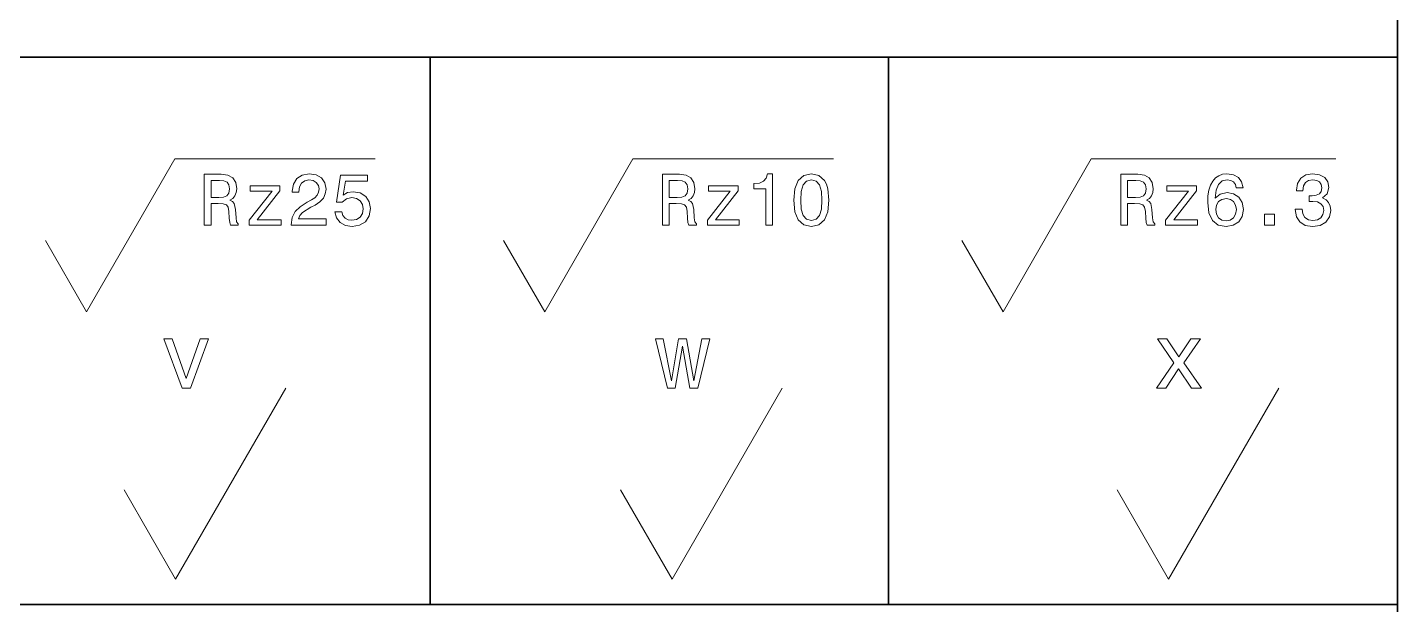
# Model space of a CAD drawing. Extents: x 5 to 413, y 5 to 291.
# Drawn here: x 375.46 to 413.37, y 180.5 to 196.46 of the extents above; entities that cross this region are included whole.
import ezdxf

# ---------------------------------------------------------------- set-up
doc = ezdxf.new("R2010")
doc.units = 0

msp = doc.modelspace()

# ---------------------------------------------------------------- linework, layer by layer
at = {"color": 7, "lineweight": 35}
for p, q in [((413.367157, 5.281658), (413.367157, 290.786957)), ((413.367188, 195.641525), (335.902863, 195.641525)), ((386.606781, 195.641525), (386.606781, 180.500778)), ((399.282745, 195.641525), (399.282745, 180.500778)), ((413.367188, 180.500778), (413.367188, 195.641525)), ((335.902863, 180.500778), (413.367188, 180.500778))]:
    msp.add_line(p, q, dxfattribs=at)
at = {"color": 7, "lineweight": 13}
for p, q in [((377.099792, 188.599319), (379.539276, 192.824646)), ((379.539276, 192.824646), (385.085297, 192.824646)), ((389.775757, 188.599319), (392.21524, 192.824646)), ((392.21524, 192.824646), (397.761261, 192.824646)), ((402.451721, 188.599319), (404.891205, 192.824646)), ((404.891205, 192.824646), (411.658966, 192.824646)), ((377.099792, 188.599319), (375.961365, 190.571136)), ((389.775757, 188.599319), (388.637329, 190.571136)), ((402.451721, 188.599319), (401.313293, 190.571136)), ((379.564545, 181.205002), (382.613922, 186.486664)), ((393.296875, 181.205002), (396.346252, 186.486664)), ((407.029175, 181.205002), (410.078552, 186.486664)), ((379.564545, 181.205002), (378.14151, 183.669769)), ((393.296875, 181.205002), (391.87384, 183.669769)), ((407.029175, 181.205002), (405.60614, 183.669769))]:
    msp.add_line(p, q, dxfattribs=at)
for points in [[(380.356659, 190.993668), (380.54541, 190.993668), (380.54541, 191.588303), (380.73819, 191.588303), (380.880249, 191.582214), (380.969543, 191.553802), (381.01825, 191.486832), (381.038544, 191.367081), (381.048706, 191.184433), (381.060883, 191.064697), (381.085236, 190.993668), (381.29834, 190.993668), (381.29834, 191.032227), (381.251648, 191.08905), (381.235413, 191.19458), (381.221222, 191.42189), (381.186707, 191.590332), (381.140045, 191.643097), (381.066986, 191.681656), (381.148163, 191.732391), (381.204987, 191.803421), (381.241516, 191.892715), (381.253693, 192.000275), (381.225281, 192.170746), (381.144104, 192.298615), (381.010132, 192.375732), (380.827484, 192.402115), (380.356659, 192.402115)], [(380.774719, 192.229599), (380.898529, 192.217422), (380.985779, 192.178864), (381.040588, 192.107834), (381.058868, 191.996216), (381.038544, 191.87851), (380.983765, 191.80748), (380.890411, 191.77095), (380.762543, 191.760803), (380.54541, 191.760803), (380.54541, 192.229599)], [(382.757507, 190.993668), (383.725555, 190.993668), (383.725555, 191.168198), (382.960449, 191.168198), (383.003082, 191.26358), (383.076141, 191.342728), (383.301392, 191.486832), (383.421143, 191.547714), (383.555084, 191.634979), (383.650482, 191.73645), (383.705261, 191.856186), (383.725555, 191.992157), (383.691071, 192.162628), (383.595673, 192.296585), (383.449554, 192.381821), (383.260803, 192.412262), (383.065979, 192.377762), (382.917847, 192.282379), (382.822449, 192.130157), (382.789978, 191.929245), (382.789978, 191.900833), (382.97467, 191.900833), (382.97467, 191.917068), (382.99292, 192.055069), (383.047729, 192.15654), (383.134979, 192.221481), (383.250671, 192.243805), (383.368378, 192.223511), (383.455627, 192.172775), (383.512451, 192.093628), (383.532745, 191.994186), (383.518555, 191.900833), (383.47998, 191.821686), (383.415039, 191.752686), (383.325745, 191.691803), (383.206024, 191.626862), (383.007141, 191.501038), (382.867096, 191.367081), (382.783905, 191.204727), (382.757507, 190.999756)], [(383.97113, 191.360992), (384.015778, 191.19458), (384.115204, 191.064697), (384.261322, 190.983521), (384.448059, 190.953079), (384.653015, 190.989609), (384.813354, 191.08905), (384.914825, 191.247345), (384.953369, 191.450302), (384.918884, 191.639038), (384.821472, 191.787186), (384.66925, 191.882568), (384.472412, 191.917068), (384.32019, 191.892715), (384.202484, 191.825745), (384.259308, 192.205246), (384.876251, 192.205246), (384.876251, 192.371674), (384.123322, 192.371674), (384.011719, 191.624832), (384.174072, 191.624832), (384.291779, 191.720215), (384.441956, 191.754715), (384.571838, 191.732391), (384.671295, 191.66745), (384.734192, 191.568008), (384.756531, 191.440155), (384.734192, 191.312286), (384.66925, 191.212845), (384.569824, 191.149933), (384.441956, 191.127609), (384.334381, 191.141815), (384.25119, 191.188492), (384.190308, 191.261551), (384.159851, 191.360992)], [(393.032654, 190.993668), (393.221405, 190.993668), (393.221405, 191.588303), (393.414185, 191.588303), (393.556244, 191.582214), (393.645538, 191.553802), (393.694244, 191.486832), (393.714539, 191.367081), (393.724701, 191.184433), (393.736877, 191.064697), (393.76123, 190.993668), (393.974335, 190.993668), (393.974335, 191.032227), (393.927643, 191.08905), (393.911407, 191.19458), (393.897217, 191.42189), (393.862701, 191.590332), (393.81604, 191.643097), (393.742981, 191.681656), (393.824158, 191.732391), (393.880981, 191.803421), (393.917511, 191.892715), (393.929688, 192.000275), (393.901276, 192.170746), (393.820099, 192.298615), (393.686127, 192.375732), (393.503479, 192.402115), (393.032654, 192.402115)], [(393.450714, 192.229599), (393.574524, 192.217422), (393.661774, 192.178864), (393.716583, 192.107834), (393.734863, 191.996216), (393.714539, 191.87851), (393.65976, 191.80748), (393.566406, 191.77095), (393.438538, 191.760803), (393.221405, 191.760803), (393.221405, 192.229599)], [(395.892151, 190.993668), (396.076843, 190.993668), (396.076843, 192.412262), (395.938843, 192.412262), (395.902313, 192.288467), (395.829254, 192.205246), (395.717621, 192.15654), (395.563385, 192.140305), (395.563385, 191.996216), (395.892151, 191.996216)], [(396.661316, 191.681656), (396.691772, 191.363022), (396.78714, 191.135727), (396.939362, 190.997726), (397.150421, 190.953079), (397.359467, 190.997726), (397.511658, 191.135727), (397.605011, 191.363022), (397.637482, 191.681656), (397.605011, 191.998245), (397.566467, 192.124069), (397.511658, 192.22757), (397.359467, 192.365585), (397.150421, 192.412262), (396.939362, 192.365585), (396.78714, 192.22554), (396.691772, 191.998245)], [(396.85614, 191.681656), (396.872375, 191.927216), (396.923126, 192.103775), (397.014435, 192.207275), (397.150421, 192.243805), (397.284363, 192.207275), (397.375702, 192.103775), (397.426422, 191.927216), (397.442657, 191.681656), (397.426422, 191.434067), (397.375702, 191.257492), (397.284363, 191.153992), (397.150421, 191.119492), (397.014435, 191.153992), (396.923126, 191.257492), (396.872375, 191.434067)], [(405.708618, 190.993668), (405.897369, 190.993668), (405.897369, 191.588303), (406.090149, 191.588303), (406.232208, 191.582214), (406.321503, 191.553802), (406.370209, 191.486832), (406.390503, 191.367081), (406.400665, 191.184433), (406.412842, 191.064697), (406.437195, 190.993668), (406.650299, 190.993668), (406.650299, 191.032227), (406.603607, 191.08905), (406.587372, 191.19458), (406.573181, 191.42189), (406.538666, 191.590332), (406.492004, 191.643097), (406.418945, 191.681656), (406.500122, 191.732391), (406.556946, 191.803421), (406.593475, 191.892715), (406.605652, 192.000275), (406.57724, 192.170746), (406.496063, 192.298615), (406.362091, 192.375732), (406.179443, 192.402115), (405.708618, 192.402115)], [(406.126678, 192.229599), (406.250488, 192.217422), (406.337738, 192.178864), (406.392548, 192.107834), (406.410828, 191.996216), (406.390503, 191.87851), (406.335724, 191.80748), (406.242371, 191.77095), (406.114502, 191.760803), (405.897369, 191.760803), (405.897369, 192.229599)], [(409.091736, 192.022598), (409.053162, 192.186981), (408.963867, 192.308762), (408.825867, 192.38588), (408.647278, 192.412262), (408.527527, 192.398056), (408.424042, 192.359497), (408.332703, 192.296585), (408.255585, 192.207275), (408.194702, 192.095657), (408.150055, 191.959686), (408.121643, 191.799362), (408.113525, 191.618744), (408.145996, 191.330551), (408.245453, 191.121521), (408.405762, 190.995697), (408.624939, 190.953079), (408.821808, 190.989609), (408.971985, 191.084991), (409.069397, 191.235168), (409.103912, 191.425949), (409.069397, 191.618744), (408.976044, 191.766891), (408.83194, 191.860245), (408.653351, 191.892715), (408.460571, 191.852127), (408.316467, 191.73645), (408.346924, 191.959686), (408.411865, 192.12001), (408.511292, 192.215393), (408.649292, 192.247864), (408.750763, 192.231628), (408.827881, 192.189011), (408.878632, 192.117981), (408.904999, 192.022598)], [(410.536682, 191.436096), (410.536682, 191.42189), (410.569153, 191.227051), (410.664551, 191.080933), (410.814728, 190.987579), (411.013611, 190.953079), (411.22467, 190.987579), (411.382965, 191.076874), (411.484436, 191.218933), (411.520996, 191.401581), (411.504761, 191.521332), (411.460083, 191.618744), (411.387024, 191.693832), (411.289612, 191.748627), (411.421539, 191.858215), (411.468201, 192.032745), (411.437775, 192.19104), (411.350494, 192.310791), (411.208435, 192.38588), (411.013611, 192.412262), (410.830963, 192.379791), (410.690948, 192.290497), (410.599609, 192.148422), (410.569153, 191.959686), (410.569153, 191.94548), (410.749786, 191.94548), (410.766022, 192.075363), (410.818787, 192.168716), (410.904022, 192.22554), (411.023773, 192.245834), (411.129303, 192.229599), (411.206421, 192.186981), (411.253082, 192.117981), (411.271362, 192.024628), (411.253082, 191.925186), (411.204376, 191.858215), (411.119141, 191.817627), (411.003479, 191.80545), (410.924316, 191.80748), (410.924316, 191.647156), (411.023773, 191.651215), (411.151611, 191.63295), (411.247009, 191.584244), (411.303833, 191.505096), (411.324127, 191.401581), (411.301788, 191.283875), (411.24295, 191.196609), (411.149597, 191.141815), (411.025787, 191.12355), (410.897949, 191.143845), (410.804596, 191.204727), (410.745728, 191.302139), (410.723419, 191.436096)], [(382.231873, 191.933304), (381.596649, 191.129639), (381.596649, 190.993668), (382.479462, 190.993668), (382.479462, 191.143845), (381.82193, 191.143845), (382.45105, 191.94548), (382.45105, 192.083481), (381.627106, 192.083481), (381.627106, 191.933304)], [(394.907867, 191.933304), (394.272644, 191.129639), (394.272644, 190.993668), (395.155457, 190.993668), (395.155457, 191.143845), (394.497925, 191.143845), (395.127045, 191.94548), (395.127045, 192.083481), (394.303101, 192.083481), (394.303101, 191.933304)], [(407.583832, 191.933304), (406.948608, 191.129639), (406.948608, 190.993668), (407.831421, 190.993668), (407.831421, 191.143845), (407.173889, 191.143845), (407.803009, 191.94548), (407.803009, 192.083481), (406.979065, 192.083481), (406.979065, 191.933304)], [(408.907043, 191.42392), (408.884705, 191.296051), (408.827881, 191.198639), (408.736572, 191.133698), (408.622925, 191.113403), (408.503174, 191.133698), (408.411865, 191.196609), (408.352997, 191.294022), (408.334747, 191.42189), (408.355042, 191.547714), (408.411865, 191.643097), (408.505219, 191.703979), (408.631042, 191.726303), (408.740631, 191.703979), (408.827881, 191.645126), (408.884705, 191.549744)], [(409.68634, 190.993668), (409.966431, 190.993668), (409.966431, 191.296051), (409.68634, 191.296051)], [(379.740601, 186.486649), (379.976532, 186.486649), (380.473755, 187.848923), (380.242889, 187.848923), (379.859833, 186.750473), (379.469177, 187.848923), (379.235779, 187.848923)], [(393.386658, 186.486649), (393.5896, 187.643433), (393.792542, 186.486649), (394.005646, 186.486649), (394.340515, 187.848923), (394.124878, 187.848923), (393.899109, 186.692123), (393.6987, 187.848923), (393.477997, 187.848923), (393.277588, 186.692123), (393.051788, 187.848923), (392.838715, 187.848923), (393.173553, 186.486649)], [(406.959167, 186.486649), (407.309235, 187.016846), (407.669464, 186.486649), (407.938385, 186.486649), (407.451324, 187.189346), (407.910461, 187.848923), (407.651733, 187.848923), (407.319397, 187.354248), (406.987061, 187.848923), (406.723236, 187.848923), (407.174805, 187.186813), (406.697876, 186.486649)]]:
    msp.add_lwpolyline(points, close=True, dxfattribs=at)

doc.saveas('drawing.dxf')
